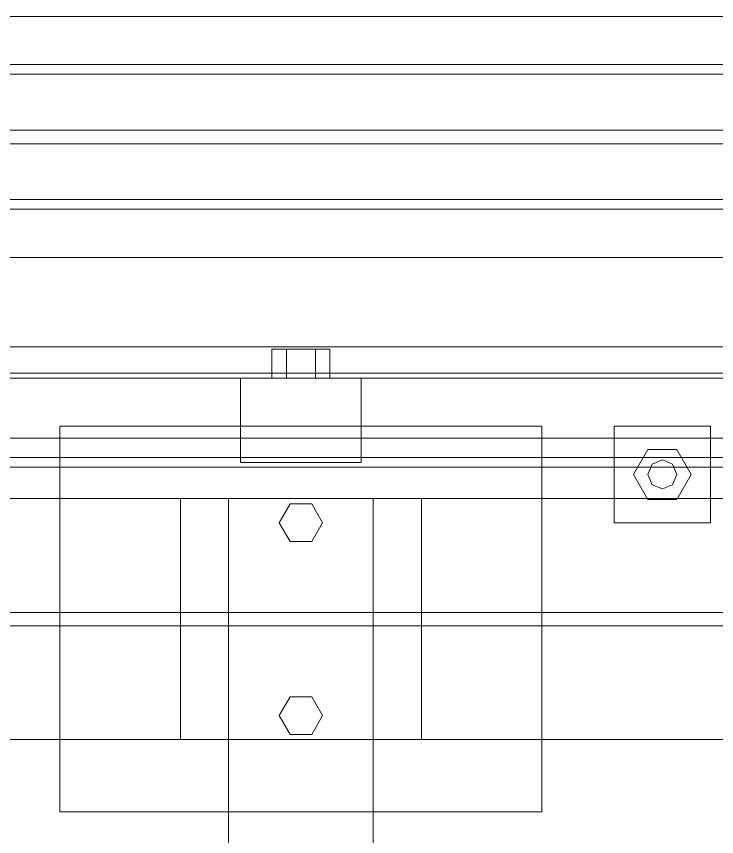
# Model space of a CAD drawing. Header units: millimetres. Extents: x -1970 to 34302, y -65268 to 6837.
# Drawn here: x 12001.5 to 12292, y -17540.2 to -17200 of the extents above; entities that cross this region are included whole.
import ezdxf

# ---------------------------------------------------------------- set-up
doc = ezdxf.new("R2010")
doc.units = ezdxf.units.MM
doc.layers.add('superior_mezcladora', color=7, linetype='Continuous', lineweight=0)

msp = doc.modelspace()

# ---------------------------------------------------------------- linework, layer by layer
at = {"layer": 'superior_mezcladora'}
for p, q in [((10569.529, -17200), (16769.529, -17200)), ((12624.784, -17220), (10558.117, -17220)), ((10559.639, -17220), (12626.305, -17220)), ((12646.085, -17220), (10579.418, -17220)), ((10580.94, -17220), (12647.606, -17220)), ((10559.639, -17224), (12626.305, -17224)), ((12646.085, -17224), (10579.418, -17224)), ((10569.529, -17247.2), (16769.529, -17247.2)), ((16769.529, -17252.8), (10569.529, -17252.8)), ((12626.305, -17276), (10559.639, -17276)), ((10579.418, -17276), (12646.085, -17276)), ((10558.117, -17280), (12624.784, -17280)), ((12626.305, -17280), (10559.639, -17280)), ((10579.418, -17280), (12646.085, -17280)), ((12647.606, -17280), (10580.94, -17280)), ((16769.529, -17300), (10569.529, -17300)), ((10569.529, -17337), (16769.529, -17337)), ((12113.529, -17338), (12107.529, -17338)), ((12107.529, -17350), (12107.529, -17338)), ((12125.529, -17338), (12113.529, -17338)), ((12113.529, -17350), (12113.529, -17338)), ((12131.529, -17338), (12125.529, -17338)), ((12125.529, -17350), (12125.529, -17338)), ((12131.529, -17338), (12131.529, -17350)), ((10569.529, -17348), (16769.529, -17348)), ((10569.529, -17350), (16769.529, -17350)), ((12094.529, -17385), (12094.529, -17350)), ((12094.529, -17350), (12144.529, -17350)), ((12113.529, -17350), (12107.529, -17350)), ((12125.529, -17350), (12113.529, -17350)), ((12125.529, -17350), (12131.529, -17350)), ((12144.529, -17350), (12144.529, -17385)), ((12019.529, -17530), (12019.529, -17370)), ((12019.529, -17370), (12219.529, -17370)), ((12219.529, -17370), (12219.529, -17530)), ((12249.529, -17410), (12249.529, -17370)), ((12249.529, -17370), (12289.529, -17370)), ((12289.529, -17370), (12289.529, -17410)), ((16769.529, -17375), (10569.529, -17375)), ((10594.529, -17375), (16169.529, -17375)), ((12257.529, -17390), (12263.529, -17379.608)), ((12263.529, -17379.608), (12275.529, -17379.608)), ((12275.529, -17379.608), (12281.529, -17390)), ((16769.529, -17383), (10569.529, -17383)), ((12265.286, -17385.757), (12269.529, -17384)), ((12269.529, -17384), (12273.771, -17385.757)), ((16769.529, -17387), (10569.529, -17387)), ((12144.529, -17385), (12094.529, -17385)), ((12263.529, -17390), (12265.286, -17385.757)), ((12273.771, -17385.757), (12275.529, -17390)), ((12263.529, -17400.392), (12257.529, -17390)), ((12265.286, -17394.243), (12263.529, -17390)), ((12275.529, -17390), (12273.771, -17394.243)), ((12281.529, -17390), (12275.529, -17400.392)), ((12269.529, -17396), (12265.286, -17394.243)), ((12273.771, -17394.243), (12269.529, -17396)), ((10494.529, -17400), (16814.529, -17400)), ((12069.529, -17500), (12069.529, -17400)), ((12069.529, -17400), (12169.529, -17400)), ((12089.529, -18600), (12089.529, -17400)), ((12089.529, -17400), (12149.529, -17400)), ((12149.529, -17400), (12149.529, -18600)), ((12169.529, -17400), (12169.529, -17500)), ((12275.529, -17400.392), (12263.529, -17400.392)), ((12110.529, -17410), (12115.029, -17402.206)), ((12115.029, -17402.206), (12124.029, -17402.206)), ((12124.029, -17402.206), (12128.529, -17410)), ((12115.029, -17417.794), (12110.529, -17410)), ((12128.529, -17410), (12124.029, -17417.794)), ((12289.529, -17410), (12249.529, -17410)), ((12124.029, -17417.794), (12115.029, -17417.794)), ((10494.529, -17447.2), (16814.529, -17447.2)), ((16814.529, -17452.8), (10494.529, -17452.8)), ((12110.529, -17490), (12115.029, -17482.206)), ((12115.029, -17482.206), (12124.029, -17482.206)), ((12124.029, -17482.206), (12128.529, -17490)), ((12115.029, -17497.794), (12110.529, -17490)), ((12128.529, -17490), (12124.029, -17497.794)), ((16814.529, -17500), (10494.529, -17500)), ((12169.529, -17500), (12069.529, -17500)), ((12124.029, -17497.794), (12115.029, -17497.794)), ((12219.529, -17530), (12019.529, -17530))]:
    msp.add_line(p, q, dxfattribs=at)

doc.saveas('drawing.dxf')
